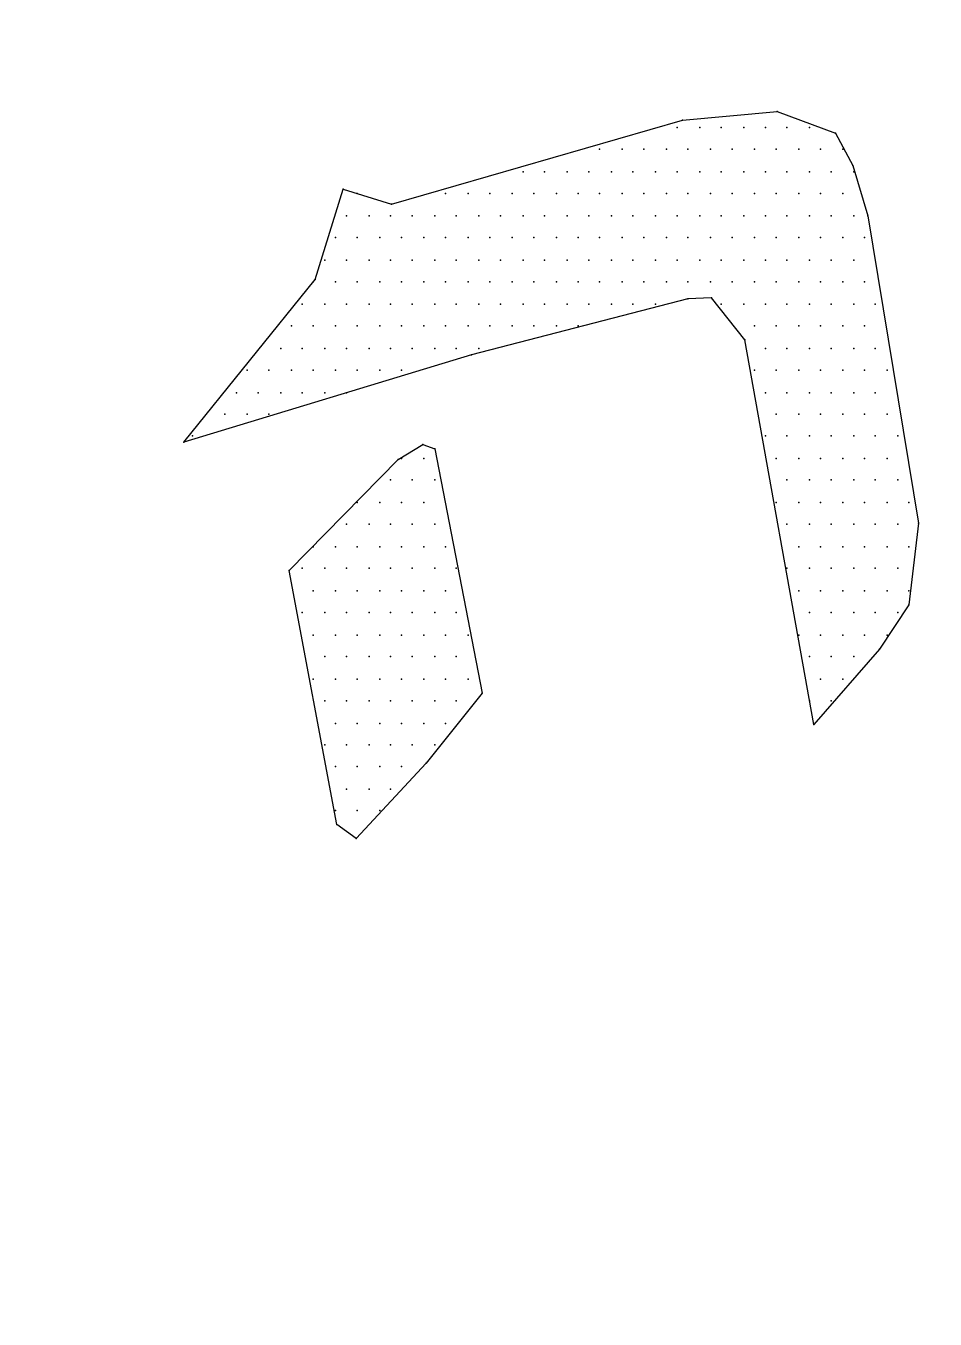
# Model space of a CAD drawing. Extents: x 204392 to 206166, y 706239 to 707835.
# Drawn here: x 204719.83 to 204728.74, y 707756.65 to 707769.32 of the extents above; entities that cross this region are included whole.
import ezdxf

# ---------------------------------------------------------------- set-up
doc = ezdxf.new("R2010")
doc.units = 0
doc.header["$LTSCALE"] = 7
doc.header["$MEASUREMENT"] = 0
doc.layers.add('FNCP001', color=2, linetype='Continuous')
doc.layers.add('KOTERET', color=1, linetype='Continuous')

# ---------------------------------------------------------------- blocks, each defined once
blk = doc.blocks.new('elips')
at = {"layer": 'KOTERET', "color": 1, "linetype": 'Continuous'}
blk.add_lwpolyline([(183470.016, 676895.4537, 0.049045), (183480.4615, 676894.7042, 0.072972), (183495.7682, 676897.3644, 0.125195), (183505.5539, 676902.7006, 0.103069), (183510.8901, 676910.222, 0.035565), (183511.2437, 676911.7474, 0.105225), (183511.0009, 676916.3288, 0.105504), (183506.2242, 676923.6021, 0.107235), (183498.7609, 676928.3419, 0.064474), (183486.278, 676931.7833, 0.055181), (183475.1886, 676932.1158, 0.081162), (183462.1621, 676929.4398, 0.05669), (183453.886, 676925.1539, 0.171614), (183447.8425, 676918.1287, 0.076301), (183446.9293, 676914.0117, 0.117637), (183448.3967, 676907.7307, 0.130118), (183453.0995, 676902.3945, 0.070334), (183462.7691, 676897.2958, 0.047983), (183470.016, 676895.4537)], format="xyb", dxfattribs=at)
at = {"layer": 'KOTERET', "color": 2, "linetype": 'Continuous'}
for points in [[(183468.6806, 676929.5295), (183469.1451, 676929.5717)], [(183469.1451, 676929.5717), (183469.4301, 676929.4662)], [(183467.2555, 676929.1178), (183468.6806, 676929.5295)], [(183468.6543, 676929.4926), (183468.6543, 676929.4926)], [(183468.7651, 676929.4926), (183468.7651, 676929.4926)], [(183468.8707, 676929.4926), (183468.8707, 676929.4926)], [(183468.9815, 676929.4926), (183468.9815, 676929.4926)], [(183469.0871, 676929.4926), (183469.0871, 676929.4926)], [(183469.1926, 676929.4926), (183469.1926, 676929.4926)], [(183469.3035, 676929.4926), (183469.3035, 676929.4926)], [(183469.4301, 676929.4662), (183469.5146, 676929.3078)], [(183468.2742, 676929.387), (183468.2742, 676929.387)], [(183468.3851, 676929.387), (183468.3851, 676929.387)], [(183468.4906, 676929.387), (183468.4906, 676929.387)], [(183468.6015, 676929.387), (183468.6015, 676929.387)], [(183468.707, 676929.387), (183468.707, 676929.387)], [(183468.8179, 676929.387), (183468.8179, 676929.387)], [(183468.9234, 676929.387), (183468.9234, 676929.387)], [(183469.0343, 676929.387), (183469.0343, 676929.387)], [(183469.1398, 676929.387), (183469.1398, 676929.387)], [(183469.2507, 676929.387), (183469.2507, 676929.387)], [(183469.3563, 676929.387), (183469.3563, 676929.387)], [(183469.4671, 676929.387), (183469.4671, 676929.387)], [(183467.8995, 676929.2762), (183467.8995, 676929.2762)], [(183468.005, 676929.2762), (183468.005, 676929.2762)], [(183468.1159, 676929.2762), (183468.1159, 676929.2762)], [(183468.2214, 676929.2762), (183468.2214, 676929.2762)], [(183468.3323, 676929.2762), (183468.3323, 676929.2762)], [(183468.4379, 676929.2762), (183468.4379, 676929.2762)], [(183468.5487, 676929.2762), (183468.5487, 676929.2762)], [(183468.6543, 676929.2762), (183468.6543, 676929.2762)], [(183468.7651, 676929.2762), (183468.7651, 676929.2762)], [(183468.8707, 676929.2762), (183468.8707, 676929.2762)], [(183468.9815, 676929.2762), (183468.9815, 676929.2762)], [(183469.0871, 676929.2762), (183469.0871, 676929.2762)], [(183469.1926, 676929.2762), (183469.1926, 676929.2762)], [(183469.3035, 676929.2762), (183469.3035, 676929.2762)], [(183469.409, 676929.2762), (183469.409, 676929.2762)], [(183469.5146, 676929.3078), (183469.5885, 676929.0598)], [(183469.5199, 676929.2762), (183469.5199, 676929.2762)], [(183466.8808, 676928.7483), (183467.018, 676929.1917)], [(183467.018, 676929.1917), (183467.2555, 676929.1178)], [(183467.0866, 676929.1706), (183467.0866, 676929.1706)], [(183467.5195, 676929.1706), (183467.5195, 676929.1706)], [(183467.6303, 676929.1706), (183467.6303, 676929.1706)], [(183467.7359, 676929.1706), (183467.7359, 676929.1706)], [(183467.8467, 676929.1706), (183467.8467, 676929.1706)], [(183467.9523, 676929.1706), (183467.9523, 676929.1706)], [(183468.0631, 676929.1706), (183468.0631, 676929.1706)], [(183468.1687, 676929.1706), (183468.1687, 676929.1706)], [(183468.2742, 676929.1706), (183468.2742, 676929.1706)], [(183468.3851, 676929.1706), (183468.3851, 676929.1706)], [(183468.4906, 676929.1706), (183468.4906, 676929.1706)], [(183468.6015, 676929.1706), (183468.6015, 676929.1706)], [(183468.707, 676929.1706), (183468.707, 676929.1706)], [(183468.8179, 676929.1706), (183468.8179, 676929.1706)], [(183468.9234, 676929.1706), (183468.9234, 676929.1706)], [(183469.0343, 676929.1706), (183469.0343, 676929.1706)], [(183469.1398, 676929.1706), (183469.1398, 676929.1706)], [(183469.2507, 676929.1706), (183469.2507, 676929.1706)], [(183469.3563, 676929.1706), (183469.3563, 676929.1706)], [(183469.4671, 676929.1706), (183469.4671, 676929.1706)], [(183467.0339, 676929.0598), (183467.0339, 676929.0598)], [(183467.1447, 676929.0598), (183467.1447, 676929.0598)], [(183467.2503, 676929.0598), (183467.2503, 676929.0598)], [(183467.3558, 676929.0598), (183467.3558, 676929.0598)], [(183467.4667, 676929.0598), (183467.4667, 676929.0598)], [(183467.5722, 676929.0598), (183467.5722, 676929.0598)], [(183467.6831, 676929.0598), (183467.6831, 676929.0598)], [(183467.7886, 676929.0598), (183467.7886, 676929.0598)], [(183467.8995, 676929.0598), (183467.8995, 676929.0598)], [(183468.005, 676929.0598), (183468.005, 676929.0598)], [(183468.1159, 676929.0598), (183468.1159, 676929.0598)], [(183468.2214, 676929.0598), (183468.2214, 676929.0598)], [(183468.3323, 676929.0598), (183468.3323, 676929.0598)], [(183468.4379, 676929.0598), (183468.4379, 676929.0598)], [(183468.5487, 676929.0598), (183468.5487, 676929.0598)], [(183468.6543, 676929.0598), (183468.6543, 676929.0598)], [(183468.7651, 676929.0598), (183468.7651, 676929.0598)], [(183468.8707, 676929.0598), (183468.8707, 676929.0598)], [(183468.9815, 676929.0598), (183468.9815, 676929.0598)], [(183469.0871, 676929.0598), (183469.0871, 676929.0598)], [(183469.1926, 676929.0598), (183469.1926, 676929.0598)], [(183469.3035, 676929.0598), (183469.3035, 676929.0598)], [(183469.409, 676929.0598), (183469.409, 676929.0598)], [(183469.5199, 676929.0598), (183469.5199, 676929.0598)], [(183469.5885, 676929.0598), (183469.8366, 676927.5555)], [(183466.9811, 676928.9542), (183466.9811, 676928.9542)], [(183467.0866, 676928.9542), (183467.0866, 676928.9542)], [(183467.1975, 676928.9542), (183467.1975, 676928.9542)], [(183467.303, 676928.9542), (183467.303, 676928.9542)], [(183467.4139, 676928.9542), (183467.4139, 676928.9542)], [(183467.5195, 676928.9542), (183467.5195, 676928.9542)], [(183467.6303, 676928.9542), (183467.6303, 676928.9542)], [(183467.7359, 676928.9542), (183467.7359, 676928.9542)], [(183467.8467, 676928.9542), (183467.8467, 676928.9542)], [(183467.9523, 676928.9542), (183467.9523, 676928.9542)], [(183468.0631, 676928.9542), (183468.0631, 676928.9542)], [(183468.1687, 676928.9542), (183468.1687, 676928.9542)], [(183468.2742, 676928.9542), (183468.2742, 676928.9542)], [(183468.3851, 676928.9542), (183468.3851, 676928.9542)], [(183468.4906, 676928.9542), (183468.4906, 676928.9542)], [(183468.6015, 676928.9542), (183468.6015, 676928.9542)], [(183468.707, 676928.9542), (183468.707, 676928.9542)], [(183468.8179, 676928.9542), (183468.8179, 676928.9542)], [(183468.9234, 676928.9542), (183468.9234, 676928.9542)], [(183469.0343, 676928.9542), (183469.0343, 676928.9542)], [(183469.1398, 676928.9542), (183469.1398, 676928.9542)], [(183469.2507, 676928.9542), (183469.2507, 676928.9542)], [(183469.3563, 676928.9542), (183469.3563, 676928.9542)], [(183469.4671, 676928.9542), (183469.4671, 676928.9542)], [(183469.5727, 676928.9542), (183469.5727, 676928.9542)], [(183466.9283, 676928.8434), (183466.9283, 676928.8434)], [(183467.0339, 676928.8434), (183467.0339, 676928.8434)], [(183467.1447, 676928.8434), (183467.1447, 676928.8434)], [(183467.2503, 676928.8434), (183467.2503, 676928.8434)], [(183467.3558, 676928.8434), (183467.3558, 676928.8434)], [(183467.4667, 676928.8434), (183467.4667, 676928.8434)], [(183467.5722, 676928.8434), (183467.5722, 676928.8434)], [(183467.6831, 676928.8434), (183467.6831, 676928.8434)], [(183467.7886, 676928.8434), (183467.7886, 676928.8434)], [(183467.8995, 676928.8434), (183467.8995, 676928.8434)], [(183468.005, 676928.8434), (183468.005, 676928.8434)], [(183468.1159, 676928.8434), (183468.1159, 676928.8434)], [(183468.2214, 676928.8434), (183468.2214, 676928.8434)], [(183468.3323, 676928.8434), (183468.3323, 676928.8434)], [(183468.4379, 676928.8434), (183468.4379, 676928.8434)], [(183468.5487, 676928.8434), (183468.5487, 676928.8434)], [(183468.6543, 676928.8434), (183468.6543, 676928.8434)], [(183468.7651, 676928.8434), (183468.7651, 676928.8434)], [(183468.8707, 676928.8434), (183468.8707, 676928.8434)], [(183468.9815, 676928.8434), (183468.9815, 676928.8434)], [(183469.0871, 676928.8434), (183469.0871, 676928.8434)], [(183469.1926, 676928.8434), (183469.1926, 676928.8434)], [(183469.3035, 676928.8434), (183469.3035, 676928.8434)], [(183469.409, 676928.8434), (183469.409, 676928.8434)], [(183469.5199, 676928.8434), (183469.5199, 676928.8434)], [(183466.2369, 676927.9513), (183466.8808, 676928.7483)], [(183466.8702, 676928.7378), (183466.8702, 676928.7378)], [(183466.9811, 676928.7378), (183466.9811, 676928.7378)], [(183467.0866, 676928.7378), (183467.0866, 676928.7378)], [(183467.1975, 676928.7378), (183467.1975, 676928.7378)], [(183467.303, 676928.7378), (183467.303, 676928.7378)], [(183467.4139, 676928.7378), (183467.4139, 676928.7378)], [(183467.5195, 676928.7378), (183467.5195, 676928.7378)], [(183467.6303, 676928.7378), (183467.6303, 676928.7378)], [(183467.7359, 676928.7378), (183467.7359, 676928.7378)], [(183467.8467, 676928.7378), (183467.8467, 676928.7378)], [(183467.9523, 676928.7378), (183467.9523, 676928.7378)], [(183468.0631, 676928.7378), (183468.0631, 676928.7378)], [(183468.1687, 676928.7378), (183468.1687, 676928.7378)], [(183468.2742, 676928.7378), (183468.2742, 676928.7378)], [(183468.3851, 676928.7378), (183468.3851, 676928.7378)], [(183468.4906, 676928.7378), (183468.4906, 676928.7378)], [(183468.6015, 676928.7378), (183468.6015, 676928.7378)], [(183468.707, 676928.7378), (183468.707, 676928.7378)], [(183468.8179, 676928.7378), (183468.8179, 676928.7378)], [(183468.9234, 676928.7378), (183468.9234, 676928.7378)], [(183469.0343, 676928.7378), (183469.0343, 676928.7378)], [(183469.1398, 676928.7378), (183469.1398, 676928.7378)], [(183469.2507, 676928.7378), (183469.2507, 676928.7378)], [(183469.3563, 676928.7378), (183469.3563, 676928.7378)], [(183469.4671, 676928.7378), (183469.4671, 676928.7378)], [(183469.5727, 676928.7378), (183469.5727, 676928.7378)], [(183466.8175, 676928.627), (183466.8175, 676928.627)], [(183466.9283, 676928.627), (183466.9283, 676928.627)], [(183467.0339, 676928.627), (183467.0339, 676928.627)], [(183467.1447, 676928.627), (183467.1447, 676928.627)], [(183467.2503, 676928.627), (183467.2503, 676928.627)], [(183467.3558, 676928.627), (183467.3558, 676928.627)], [(183467.4667, 676928.627), (183467.4667, 676928.627)], [(183467.5722, 676928.627), (183467.5722, 676928.627)], [(183468.707, 676928.6533), (183467.6461, 676928.3789)], [(183467.6831, 676928.627), (183467.6831, 676928.627)], [(183467.7886, 676928.627), (183467.7886, 676928.627)], [(183467.8995, 676928.627), (183467.8995, 676928.627)], [(183468.005, 676928.627), (183468.005, 676928.627)], [(183468.1159, 676928.627), (183468.1159, 676928.627)], [(183468.2214, 676928.627), (183468.2214, 676928.627)], [(183468.3323, 676928.627), (183468.3323, 676928.627)], [(183468.4379, 676928.627), (183468.4379, 676928.627)], [(183468.5487, 676928.627), (183468.5487, 676928.627)], [(183468.8232, 676928.6586), (183468.707, 676928.6533)], [(183468.9868, 676928.4528), (183468.8232, 676928.6586)], [(183468.8707, 676928.627), (183468.8707, 676928.627)], [(183468.9815, 676928.627), (183468.9815, 676928.627)], [(183469.0871, 676928.627), (183469.0871, 676928.627)], [(183469.1926, 676928.627), (183469.1926, 676928.627)], [(183469.3035, 676928.627), (183469.3035, 676928.627)], [(183469.409, 676928.627), (183469.409, 676928.627)], [(183469.5199, 676928.627), (183469.5199, 676928.627)], [(183469.6254, 676928.627), (183469.6254, 676928.627)], [(183466.7647, 676928.5214), (183466.7647, 676928.5214)], [(183466.8702, 676928.5214), (183466.8702, 676928.5214)], [(183466.9811, 676928.5214), (183466.9811, 676928.5214)], [(183467.0866, 676928.5214), (183467.0866, 676928.5214)], [(183467.1975, 676928.5214), (183467.1975, 676928.5214)], [(183467.303, 676928.5214), (183467.303, 676928.5214)], [(183467.4139, 676928.5214), (183467.4139, 676928.5214)], [(183467.5195, 676928.5214), (183467.5195, 676928.5214)], [(183467.6303, 676928.5214), (183467.6303, 676928.5214)], [(183467.7359, 676928.5214), (183467.7359, 676928.5214)], [(183467.8467, 676928.5214), (183467.8467, 676928.5214)], [(183467.9523, 676928.5214), (183467.9523, 676928.5214)], [(183468.0631, 676928.5214), (183468.0631, 676928.5214)], [(183468.1687, 676928.5214), (183468.1687, 676928.5214)], [(183469.0343, 676928.5214), (183469.0343, 676928.5214)], [(183469.1398, 676928.5214), (183469.1398, 676928.5214)], [(183469.2507, 676928.5214), (183469.2507, 676928.5214)], [(183469.3563, 676928.5214), (183469.3563, 676928.5214)], [(183469.4671, 676928.5214), (183469.4671, 676928.5214)], [(183469.5727, 676928.5214), (183469.5727, 676928.5214)], [(183469.3246, 676926.5685), (183468.9868, 676928.4528)], [(183467.6461, 676928.3789), (183466.2369, 676927.9513)], [(183466.7119, 676928.4105), (183466.7119, 676928.4105)], [(183466.8175, 676928.4105), (183466.8175, 676928.4105)], [(183466.9283, 676928.4105), (183466.9283, 676928.4105)], [(183467.0339, 676928.4105), (183467.0339, 676928.4105)], [(183467.1447, 676928.4105), (183467.1447, 676928.4105)], [(183467.2503, 676928.4105), (183467.2503, 676928.4105)], [(183467.3558, 676928.4105), (183467.3558, 676928.4105)], [(183467.4667, 676928.4105), (183467.4667, 676928.4105)], [(183467.5722, 676928.4105), (183467.5722, 676928.4105)], [(183467.6831, 676928.4105), (183467.6831, 676928.4105)], [(183469.0871, 676928.4105), (183469.0871, 676928.4105)], [(183469.1926, 676928.4105), (183469.1926, 676928.4105)], [(183469.3035, 676928.4105), (183469.3035, 676928.4105)], [(183469.409, 676928.4105), (183469.409, 676928.4105)], [(183469.5199, 676928.4105), (183469.5199, 676928.4105)], [(183469.6254, 676928.4105), (183469.6254, 676928.4105)], [(183466.5483, 676928.305), (183466.5483, 676928.305)], [(183466.6538, 676928.305), (183466.6538, 676928.305)], [(183466.7647, 676928.305), (183466.7647, 676928.305)], [(183466.8702, 676928.305), (183466.8702, 676928.305)], [(183466.9811, 676928.305), (183466.9811, 676928.305)], [(183467.0866, 676928.305), (183467.0866, 676928.305)], [(183467.1975, 676928.305), (183467.1975, 676928.305)], [(183467.303, 676928.305), (183467.303, 676928.305)], [(183469.0343, 676928.305), (183469.0343, 676928.305)], [(183469.1398, 676928.305), (183469.1398, 676928.305)], [(183469.2507, 676928.305), (183469.2507, 676928.305)], [(183469.3563, 676928.305), (183469.3563, 676928.305)], [(183469.4671, 676928.305), (183469.4671, 676928.305)], [(183469.5727, 676928.305), (183469.5727, 676928.305)], [(183469.6835, 676928.305), (183469.6835, 676928.305)], [(183466.4955, 676928.1941), (183466.4955, 676928.1941)], [(183466.6011, 676928.1941), (183466.6011, 676928.1941)], [(183466.7119, 676928.1941), (183466.7119, 676928.1941)], [(183466.8175, 676928.1941), (183466.8175, 676928.1941)], [(183466.9283, 676928.1941), (183466.9283, 676928.1941)], [(183467.0339, 676928.1941), (183467.0339, 676928.1941)], [(183469.0871, 676928.1941), (183469.0871, 676928.1941)], [(183469.1926, 676928.1941), (183469.1926, 676928.1941)], [(183469.3035, 676928.1941), (183469.3035, 676928.1941)], [(183469.409, 676928.1941), (183469.409, 676928.1941)], [(183469.5199, 676928.1941), (183469.5199, 676928.1941)], [(183469.6254, 676928.1941), (183469.6254, 676928.1941)], [(183466.4374, 676928.0886), (183466.4374, 676928.0886)], [(183466.5483, 676928.0886), (183466.5483, 676928.0886)], [(183466.6538, 676928.0886), (183466.6538, 676928.0886)], [(183469.1398, 676928.0886), (183469.1398, 676928.0886)], [(183469.2507, 676928.0886), (183469.2507, 676928.0886)], [(183469.3563, 676928.0886), (183469.3563, 676928.0886)], [(183469.4671, 676928.0886), (183469.4671, 676928.0886)], [(183469.5727, 676928.0886), (183469.5727, 676928.0886)], [(183469.6835, 676928.0886), (183469.6835, 676928.0886)], [(183466.2791, 676927.983), (183466.2791, 676927.983)], [(183469.0871, 676927.983), (183469.0871, 676927.983)], [(183469.1926, 676927.983), (183469.1926, 676927.983)], [(183469.3035, 676927.983), (183469.3035, 676927.983)], [(183469.409, 676927.983), (183469.409, 676927.983)], [(183469.5199, 676927.983), (183469.5199, 676927.983)], [(183469.6254, 676927.983), (183469.6254, 676927.983)], [(183469.7363, 676927.983), (183469.7363, 676927.983)], [(183467.2872, 676927.8669), (183467.4086, 676927.9408)], [(183467.4086, 676927.9408), (183467.4667, 676927.9197)], [(183467.4667, 676927.9197), (183467.6989, 676926.7215)], [(183466.7541, 676927.3232), (183467.2872, 676927.8669)], [(183467.303, 676927.8722), (183467.303, 676927.8722)], [(183467.4139, 676927.8722), (183467.4139, 676927.8722)], [(183469.1398, 676927.8722), (183469.1398, 676927.8722)], [(183469.2507, 676927.8722), (183469.2507, 676927.8722)], [(183469.3563, 676927.8722), (183469.3563, 676927.8722)], [(183469.4671, 676927.8722), (183469.4671, 676927.8722)], [(183469.5727, 676927.8722), (183469.5727, 676927.8722)], [(183469.6835, 676927.8722), (183469.6835, 676927.8722)], [(183467.2503, 676927.7666), (183467.2503, 676927.7666)], [(183467.3558, 676927.7666), (183467.3558, 676927.7666)], [(183467.4667, 676927.7666), (183467.4667, 676927.7666)], [(183469.1926, 676927.7666), (183469.1926, 676927.7666)], [(183469.3035, 676927.7666), (183469.3035, 676927.7666)], [(183469.409, 676927.7666), (183469.409, 676927.7666)], [(183469.5199, 676927.7666), (183469.5199, 676927.7666)], [(183469.6254, 676927.7666), (183469.6254, 676927.7666)], [(183469.7363, 676927.7666), (183469.7363, 676927.7666)], [(183467.0866, 676927.6558), (183467.0866, 676927.6558)], [(183467.1975, 676927.6558), (183467.1975, 676927.6558)], [(183467.303, 676927.6558), (183467.303, 676927.6558)], [(183467.4139, 676927.6558), (183467.4139, 676927.6558)], [(183469.1398, 676927.6558), (183469.1398, 676927.6558)], [(183469.2507, 676927.6558), (183469.2507, 676927.6558)], [(183469.3563, 676927.6558), (183469.3563, 676927.6558)], [(183469.4671, 676927.6558), (183469.4671, 676927.6558)], [(183469.5727, 676927.6558), (183469.5727, 676927.6558)], [(183469.6835, 676927.6558), (183469.6835, 676927.6558)], [(183469.7891, 676927.6558), (183469.7891, 676927.6558)], [(183467.0339, 676927.5502), (183467.0339, 676927.5502)], [(183467.1447, 676927.5502), (183467.1447, 676927.5502)], [(183467.2503, 676927.5502), (183467.2503, 676927.5502)], [(183467.3558, 676927.5502), (183467.3558, 676927.5502)], [(183467.4667, 676927.5502), (183467.4667, 676927.5502)], [(183469.1926, 676927.5502), (183469.1926, 676927.5502)], [(183469.3035, 676927.5502), (183469.3035, 676927.5502)], [(183469.409, 676927.5502), (183469.409, 676927.5502)], [(183469.5199, 676927.5502), (183469.5199, 676927.5502)], [(183469.6254, 676927.5502), (183469.6254, 676927.5502)], [(183469.7363, 676927.5502), (183469.7363, 676927.5502)], [(183469.8366, 676927.5555), (183469.7891, 676927.1543)], [(183466.8702, 676927.4394), (183466.8702, 676927.4394)], [(183466.9811, 676927.4394), (183466.9811, 676927.4394)], [(183467.0866, 676927.4394), (183467.0866, 676927.4394)], [(183467.1975, 676927.4394), (183467.1975, 676927.4394)], [(183467.303, 676927.4394), (183467.303, 676927.4394)], [(183467.4139, 676927.4394), (183467.4139, 676927.4394)], [(183467.5195, 676927.4394), (183467.5195, 676927.4394)], [(183469.2507, 676927.4394), (183469.2507, 676927.4394)], [(183469.3563, 676927.4394), (183469.3563, 676927.4394)], [(183469.4671, 676927.4394), (183469.4671, 676927.4394)], [(183469.5727, 676927.4394), (183469.5727, 676927.4394)], [(183469.6835, 676927.4394), (183469.6835, 676927.4394)], [(183469.7891, 676927.4394), (183469.7891, 676927.4394)], [(183466.9864, 676926.0776), (183466.7541, 676927.3232)], [(183466.8175, 676927.3338), (183466.8175, 676927.3338)], [(183466.9283, 676927.3338), (183466.9283, 676927.3338)], [(183467.0339, 676927.3338), (183467.0339, 676927.3338)], [(183467.1447, 676927.3338), (183467.1447, 676927.3338)], [(183467.2503, 676927.3338), (183467.2503, 676927.3338)], [(183467.3558, 676927.3338), (183467.3558, 676927.3338)], [(183467.4667, 676927.3338), (183467.4667, 676927.3338)], [(183467.5722, 676927.3338), (183467.5722, 676927.3338)], [(183469.1926, 676927.3338), (183469.1926, 676927.3338)], [(183469.3035, 676927.3338), (183469.3035, 676927.3338)], [(183469.409, 676927.3338), (183469.409, 676927.3338)], [(183469.5199, 676927.3338), (183469.5199, 676927.3338)], [(183469.6254, 676927.3338), (183469.6254, 676927.3338)], [(183469.7363, 676927.3338), (183469.7363, 676927.3338)], [(183466.8702, 676927.223), (183466.8702, 676927.223)], [(183466.9811, 676927.223), (183466.9811, 676927.223)], [(183467.0866, 676927.223), (183467.0866, 676927.223)], [(183467.1975, 676927.223), (183467.1975, 676927.223)], [(183467.303, 676927.223), (183467.303, 676927.223)], [(183467.4139, 676927.223), (183467.4139, 676927.223)], [(183467.5195, 676927.223), (183467.5195, 676927.223)], [(183469.2507, 676927.223), (183469.2507, 676927.223)], [(183469.3563, 676927.223), (183469.3563, 676927.223)], [(183469.4671, 676927.223), (183469.4671, 676927.223)], [(183469.5727, 676927.223), (183469.5727, 676927.223)], [(183469.6835, 676927.223), (183469.6835, 676927.223)], [(183469.7891, 676927.223), (183469.7891, 676927.223)], [(183466.8175, 676927.1174), (183466.8175, 676927.1174)], [(183466.9283, 676927.1174), (183466.9283, 676927.1174)], [(183467.0339, 676927.1174), (183467.0339, 676927.1174)], [(183467.1447, 676927.1174), (183467.1447, 676927.1174)], [(183467.2503, 676927.1174), (183467.2503, 676927.1174)], [(183467.3558, 676927.1174), (183467.3558, 676927.1174)], [(183467.4667, 676927.1174), (183467.4667, 676927.1174)], [(183467.5722, 676927.1174), (183467.5722, 676927.1174)], [(183469.3035, 676927.1174), (183469.3035, 676927.1174)], [(183469.409, 676927.1174), (183469.409, 676927.1174)], [(183469.5199, 676927.1174), (183469.5199, 676927.1174)], [(183469.6254, 676927.1174), (183469.6254, 676927.1174)], [(183469.7891, 676927.1543), (183469.6466, 676926.9379)], [(183469.7363, 676927.1174), (183469.7363, 676927.1174)], [(183466.8702, 676927.0066), (183466.8702, 676927.0066)], [(183466.9811, 676927.0066), (183466.9811, 676927.0066)], [(183467.0866, 676927.0066), (183467.0866, 676927.0066)], [(183467.1975, 676927.0066), (183467.1975, 676927.0066)], [(183467.303, 676927.0066), (183467.303, 676927.0066)], [(183467.4139, 676927.0066), (183467.4139, 676927.0066)], [(183467.5195, 676927.0066), (183467.5195, 676927.0066)], [(183467.6303, 676927.0066), (183467.6303, 676927.0066)], [(183469.2507, 676927.0066), (183469.2507, 676927.0066)], [(183469.3563, 676927.0066), (183469.3563, 676927.0066)], [(183469.4671, 676927.0066), (183469.4671, 676927.0066)], [(183469.5727, 676927.0066), (183469.5727, 676927.0066)], [(183469.6835, 676927.0066), (183469.6835, 676927.0066)], [(183469.6466, 676926.9379), (183469.3246, 676926.5685)], [(183466.9283, 676926.901), (183466.9283, 676926.901)], [(183467.0339, 676926.901), (183467.0339, 676926.901)], [(183467.1447, 676926.901), (183467.1447, 676926.901)], [(183467.2503, 676926.901), (183467.2503, 676926.901)], [(183467.3558, 676926.901), (183467.3558, 676926.901)], [(183467.4667, 676926.901), (183467.4667, 676926.901)], [(183467.5722, 676926.901), (183467.5722, 676926.901)], [(183469.3035, 676926.901), (183469.3035, 676926.901)], [(183469.409, 676926.901), (183469.409, 676926.901)], [(183469.5199, 676926.901), (183469.5199, 676926.901)], [(183466.8702, 676926.7902), (183466.8702, 676926.7902)], [(183466.9811, 676926.7902), (183466.9811, 676926.7902)], [(183467.0866, 676926.7902), (183467.0866, 676926.7902)], [(183467.1975, 676926.7902), (183467.1975, 676926.7902)], [(183467.303, 676926.7902), (183467.303, 676926.7902)], [(183467.4139, 676926.7902), (183467.4139, 676926.7902)], [(183467.5195, 676926.7902), (183467.5195, 676926.7902)], [(183467.6303, 676926.7902), (183467.6303, 676926.7902)], [(183469.3563, 676926.7902), (183469.3563, 676926.7902)], [(183469.4671, 676926.7902), (183469.4671, 676926.7902)], [(183467.6989, 676926.7215), (183467.4244, 676926.3785)], [(183466.9283, 676926.6846), (183466.9283, 676926.6846)], [(183467.0339, 676926.6846), (183467.0339, 676926.6846)], [(183467.1447, 676926.6846), (183467.1447, 676926.6846)], [(183467.2503, 676926.6846), (183467.2503, 676926.6846)], [(183467.3558, 676926.6846), (183467.3558, 676926.6846)], [(183467.4667, 676926.6846), (183467.4667, 676926.6846)], [(183467.5722, 676926.6846), (183467.5722, 676926.6846)], [(183469.3035, 676926.6846), (183469.3035, 676926.6846)], [(183469.409, 676926.6846), (183469.409, 676926.6846)], [(183466.9811, 676926.5737), (183466.9811, 676926.5737)], [(183467.0866, 676926.5737), (183467.0866, 676926.5737)], [(183467.1975, 676926.5737), (183467.1975, 676926.5737)], [(183467.303, 676926.5737), (183467.303, 676926.5737)], [(183467.4139, 676926.5737), (183467.4139, 676926.5737)], [(183467.5195, 676926.5737), (183467.5195, 676926.5737)], [(183466.9283, 676926.4682), (183466.9283, 676926.4682)], [(183467.0339, 676926.4682), (183467.0339, 676926.4682)], [(183467.1447, 676926.4682), (183467.1447, 676926.4682)], [(183467.2503, 676926.4682), (183467.2503, 676926.4682)], [(183467.3558, 676926.4682), (183467.3558, 676926.4682)], [(183467.4667, 676926.4682), (183467.4667, 676926.4682)], [(183466.9811, 676926.3626), (183466.9811, 676926.3626)], [(183467.4244, 676926.3785), (183467.0814, 676926.009)], [(183467.0866, 676926.3626), (183467.0866, 676926.3626)], [(183467.1975, 676926.3626), (183467.1975, 676926.3626)], [(183467.303, 676926.3626), (183467.303, 676926.3626)], [(183467.0339, 676926.2518), (183467.0339, 676926.2518)], [(183467.1447, 676926.2518), (183467.1447, 676926.2518)], [(183467.2503, 676926.2518), (183467.2503, 676926.2518)], [(183466.9811, 676926.1462), (183466.9811, 676926.1462)], [(183467.0866, 676926.1462), (183467.0866, 676926.1462)], [(183467.1975, 676926.1462), (183467.1975, 676926.1462)], [(183467.0814, 676926.009), (183466.9864, 676926.0776)]]:
    blk.add_lwpolyline(points, dxfattribs=at)
at = {"layer": 'KOTERET', "color": 1}
for p in [(183469.1451, 676929.5717), (183469.1451, 676929.5717), (183468.6806, 676929.5295), (183468.6806, 676929.5295), (183468.6543, 676929.4926), (183468.6543, 676929.4926), (183468.7651, 676929.4926), (183468.7651, 676929.4926), (183468.8707, 676929.4926), (183468.8707, 676929.4926), (183468.9815, 676929.4926), (183468.9815, 676929.4926), (183469.0871, 676929.4926), (183469.0871, 676929.4926), (183469.1926, 676929.4926), (183469.1926, 676929.4926), (183469.3035, 676929.4926), (183469.3035, 676929.4926), (183469.4301, 676929.4662), (183469.4301, 676929.4662), (183468.2742, 676929.387), (183468.2742, 676929.387), (183468.3851, 676929.387), (183468.3851, 676929.387), (183468.4906, 676929.387), (183468.4906, 676929.387), (183468.6015, 676929.387), (183468.6015, 676929.387), (183468.707, 676929.387), (183468.707, 676929.387), (183468.8179, 676929.387), (183468.8179, 676929.387), (183468.9234, 676929.387), (183468.9234, 676929.387), (183469.0343, 676929.387), (183469.0343, 676929.387), (183469.1398, 676929.387), (183469.1398, 676929.387), (183469.2507, 676929.387), (183469.2507, 676929.387), (183469.3563, 676929.387), (183469.3563, 676929.387), (183469.4671, 676929.387), (183469.4671, 676929.387), (183467.8995, 676929.2762), (183467.8995, 676929.2762), (183468.005, 676929.2762), (183468.005, 676929.2762), (183468.1159, 676929.2762), (183468.1159, 676929.2762), (183468.2214, 676929.2762), (183468.2214, 676929.2762), (183468.3323, 676929.2762), (183468.3323, 676929.2762), (183468.4379, 676929.2762), (183468.4379, 676929.2762), (183468.5487, 676929.2762), (183468.5487, 676929.2762), (183468.6543, 676929.2762), (183468.6543, 676929.2762), (183468.7651, 676929.2762), (183468.7651, 676929.2762), (183468.8707, 676929.2762), (183468.8707, 676929.2762), (183468.9815, 676929.2762), (183468.9815, 676929.2762), (183469.0871, 676929.2762), (183469.0871, 676929.2762), (183469.1926, 676929.2762), (183469.1926, 676929.2762), (183469.3035, 676929.2762), (183469.3035, 676929.2762), (183469.409, 676929.2762), (183469.409, 676929.2762), (183469.5146, 676929.3078), (183469.5146, 676929.3078), (183469.5199, 676929.2762), (183469.5199, 676929.2762), (183467.018, 676929.1917), (183467.018, 676929.1917), (183467.0866, 676929.1706), (183467.0866, 676929.1706), (183467.5195, 676929.1706), (183467.5195, 676929.1706), (183467.6303, 676929.1706), (183467.6303, 676929.1706), (183467.7359, 676929.1706), (183467.7359, 676929.1706), (183467.8467, 676929.1706), (183467.8467, 676929.1706), (183467.9523, 676929.1706), (183467.9523, 676929.1706), (183468.0631, 676929.1706), (183468.0631, 676929.1706), (183468.1687, 676929.1706), (183468.1687, 676929.1706), (183468.2742, 676929.1706), (183468.2742, 676929.1706), (183468.3851, 676929.1706), (183468.3851, 676929.1706), (183468.4906, 676929.1706), (183468.4906, 676929.1706), (183468.6015, 676929.1706), (183468.6015, 676929.1706), (183468.707, 676929.1706), (183468.707, 676929.1706), (183468.8179, 676929.1706), (183468.8179, 676929.1706), (183468.9234, 676929.1706), (183468.9234, 676929.1706), (183469.0343, 676929.1706), (183469.0343, 676929.1706), (183469.1398, 676929.1706), (183469.1398, 676929.1706), (183469.2507, 676929.1706), (183469.2507, 676929.1706), (183469.3563, 676929.1706), (183469.3563, 676929.1706), (183469.4671, 676929.1706), (183469.4671, 676929.1706), (183467.0339, 676929.0598), (183467.0339, 676929.0598), (183467.1447, 676929.0598), (183467.1447, 676929.0598), (183467.2503, 676929.0598), (183467.2503, 676929.0598), (183467.2555, 676929.1178), (183467.2555, 676929.1178), (183467.3558, 676929.0598), (183467.3558, 676929.0598), (183467.4667, 676929.0598), (183467.4667, 676929.0598), (183467.5722, 676929.0598), (183467.5722, 676929.0598), (183467.6831, 676929.0598), (183467.6831, 676929.0598), (183467.7886, 676929.0598), (183467.7886, 676929.0598), (183467.8995, 676929.0598), (183467.8995, 676929.0598), (183468.005, 676929.0598), (183468.005, 676929.0598), (183468.1159, 676929.0598), (183468.1159, 676929.0598), (183468.2214, 676929.0598), (183468.2214, 676929.0598), (183468.3323, 676929.0598), (183468.3323, 676929.0598), (183468.4379, 676929.0598), (183468.4379, 676929.0598), (183468.5487, 676929.0598), (183468.5487, 676929.0598), (183468.6543, 676929.0598), (183468.6543, 676929.0598), (183468.7651, 676929.0598), (183468.7651, 676929.0598), (183468.8707, 676929.0598), (183468.8707, 676929.0598), (183468.9815, 676929.0598), (183468.9815, 676929.0598), (183469.0871, 676929.0598), (183469.0871, 676929.0598), (183469.1926, 676929.0598), (183469.1926, 676929.0598), (183469.3035, 676929.0598), (183469.3035, 676929.0598), (183469.409, 676929.0598), (183469.409, 676929.0598), (183469.5199, 676929.0598), (183469.5199, 676929.0598), (183469.5885, 676929.0598), (183469.5885, 676929.0598), (183466.9811, 676928.9542), (183466.9811, 676928.9542), (183467.0866, 676928.9542), (183467.0866, 676928.9542), (183467.1975, 676928.9542), (183467.1975, 676928.9542), (183467.303, 676928.9542), (183467.303, 676928.9542), (183467.4139, 676928.9542), (183467.4139, 676928.9542), (183467.5195, 676928.9542), (183467.5195, 676928.9542), (183467.6303, 676928.9542), (183467.6303, 676928.9542), (183467.7359, 676928.9542), (183467.7359, 676928.9542), (183467.8467, 676928.9542), (183467.8467, 676928.9542), (183467.9523, 676928.9542), (183467.9523, 676928.9542), (183468.0631, 676928.9542), (183468.0631, 676928.9542), (183468.1687, 676928.9542), (183468.1687, 676928.9542), (183468.2742, 676928.9542), (183468.2742, 676928.9542), (183468.3851, 676928.9542), (183468.3851, 676928.9542), (183468.4906, 676928.9542), (183468.4906, 676928.9542), (183468.6015, 676928.9542), (183468.6015, 676928.9542), (183468.707, 676928.9542), (183468.707, 676928.9542), (183468.8179, 676928.9542), (183468.8179, 676928.9542), (183468.9234, 676928.9542), (183468.9234, 676928.9542), (183469.0343, 676928.9542), (183469.0343, 676928.9542), (183469.1398, 676928.9542), (183469.1398, 676928.9542), (183469.2507, 676928.9542), (183469.2507, 676928.9542), (183469.3563, 676928.9542), (183469.3563, 676928.9542), (183469.4671, 676928.9542), (183469.4671, 676928.9542), (183469.5727, 676928.9542), (183469.5727, 676928.9542), (183466.9283, 676928.8434), (183466.9283, 676928.8434), (183467.0339, 676928.8434), (183467.0339, 676928.8434), (183467.1447, 676928.8434), (183467.1447, 676928.8434), (183467.2503, 676928.8434), (183467.2503, 676928.8434), (183467.3558, 676928.8434), (183467.3558, 676928.8434), (183467.4667, 676928.8434), (183467.4667, 676928.8434), (183467.5722, 676928.8434), (183467.5722, 676928.8434), (183467.6831, 676928.8434), (183467.6831, 676928.8434), (183467.7886, 676928.8434), (183467.7886, 676928.8434), (183467.8995, 676928.8434), (183467.8995, 676928.8434), (183468.005, 676928.8434), (183468.005, 676928.8434), (183468.1159, 676928.8434), (183468.1159, 676928.8434), (183468.2214, 676928.8434), (183468.2214, 676928.8434), (183468.3323, 676928.8434), (183468.3323, 676928.8434), (183468.4379, 676928.8434), (183468.4379, 676928.8434), (183468.5487, 676928.8434), (183468.5487, 676928.8434), (183468.6543, 676928.8434), (183468.6543, 676928.8434), (183468.7651, 676928.8434), (183468.7651, 676928.8434), (183468.8707, 676928.8434), (183468.8707, 676928.8434), (183468.9815, 676928.8434), (183468.9815, 676928.8434), (183469.0871, 676928.8434), (183469.0871, 676928.8434), (183469.1926, 676928.8434), (183469.1926, 676928.8434), (183469.3035, 676928.8434), (183469.3035, 676928.8434), (183469.409, 676928.8434), (183469.409, 676928.8434), (183469.5199, 676928.8434), (183469.5199, 676928.8434), (183466.8808, 676928.7483), (183466.8808, 676928.7483), (183466.8702, 676928.7378), (183466.8702, 676928.7378), (183466.9811, 676928.7378), (183466.9811, 676928.7378), (183467.0866, 676928.7378), (183467.0866, 676928.7378), (183467.1975, 676928.7378), (183467.1975, 676928.7378), (183467.303, 676928.7378), (183467.303, 676928.7378), (183467.4139, 676928.7378), (183467.4139, 676928.7378), (183467.5195, 676928.7378), (183467.5195, 676928.7378), (183467.6303, 676928.7378), (183467.6303, 676928.7378), (183467.7359, 676928.7378), (183467.7359, 676928.7378), (183467.8467, 676928.7378), (183467.8467, 676928.7378), (183467.9523, 676928.7378), (183467.9523, 676928.7378), (183468.0631, 676928.7378), (183468.0631, 676928.7378), (183468.1687, 676928.7378), (183468.1687, 676928.7378), (183468.2742, 676928.7378), (183468.2742, 676928.7378), (183468.3851, 676928.7378), (183468.3851, 676928.7378), (183468.4906, 676928.7378), (183468.4906, 676928.7378), (183468.6015, 676928.7378), (183468.6015, 676928.7378), (183468.707, 676928.7378), (183468.707, 676928.7378), (183468.8179, 676928.7378), (183468.8179, 676928.7378), (183468.9234, 676928.7378), (183468.9234, 676928.7378), (183469.0343, 676928.7378), (183469.0343, 676928.7378), (183469.1398, 676928.7378), (183469.1398, 676928.7378), (183469.2507, 676928.7378), (183469.2507, 676928.7378), (183469.3563, 676928.7378), (183469.3563, 676928.7378), (183469.4671, 676928.7378), (183469.4671, 676928.7378), (183469.5727, 676928.7378), (183469.5727, 676928.7378), (183466.8175, 676928.627), (183466.8175, 676928.627), (183466.9283, 676928.627), (183466.9283, 676928.627), (183467.0339, 676928.627), (183467.0339, 676928.627), (183467.1447, 676928.627), (183467.1447, 676928.627), (183467.2503, 676928.627), (183467.2503, 676928.627), (183467.3558, 676928.627), (183467.3558, 676928.627), (183467.4667, 676928.627), (183467.4667, 676928.627), (183467.5722, 676928.627), (183467.5722, 676928.627), (183467.6831, 676928.627), (183467.6831, 676928.627), (183467.7886, 676928.627), (183467.7886, 676928.627), (183467.8995, 676928.627), (183467.8995, 676928.627), (183468.005, 676928.627), (183468.005, 676928.627), (183468.1159, 676928.627), (183468.1159, 676928.627), (183468.2214, 676928.627), (183468.2214, 676928.627), (183468.3323, 676928.627), (183468.3323, 676928.627), (183468.4379, 676928.627), (183468.4379, 676928.627), (183468.5487, 676928.627), (183468.5487, 676928.627), (183468.707, 676928.6533), (183468.707, 676928.6533), (183468.8232, 676928.6586), (183468.8232, 676928.6586), (183468.8707, 676928.627), (183468.8707, 676928.627), (183468.9815, 676928.627), (183468.9815, 676928.627), (183469.0871, 676928.627), (183469.0871, 676928.627), (183469.1926, 676928.627), (183469.1926, 676928.627), (183469.3035, 676928.627), (183469.3035, 676928.627), (183469.409, 676928.627), (183469.409, 676928.627), (183469.5199, 676928.627), (183469.5199, 676928.627), (183469.6254, 676928.627), (183469.6254, 676928.627), (183466.7647, 676928.5214), (183466.7647, 676928.5214), (183466.8702, 676928.5214), (183466.8702, 676928.5214), (183466.9811, 676928.5214), (183466.9811, 676928.5214), (183467.0866, 676928.5214), (183467.0866, 676928.5214), (183467.1975, 676928.5214), (183467.1975, 676928.5214), (183467.303, 676928.5214), (183467.303, 676928.5214), (183467.4139, 676928.5214), (183467.4139, 676928.5214), (183467.5195, 676928.5214), (183467.5195, 676928.5214), (183467.6303, 676928.5214), (183467.6303, 676928.5214), (183467.7359, 676928.5214), (183467.7359, 676928.5214), (183467.8467, 676928.5214), (183467.8467, 676928.5214), (183467.9523, 676928.5214), (183467.9523, 676928.5214), (183468.0631, 676928.5214), (183468.0631, 676928.5214), (183468.1687, 676928.5214), (183468.1687, 676928.5214), (183469.0343, 676928.5214), (183469.0343, 676928.5214), (183469.1398, 676928.5214), (183469.1398, 676928.5214), (183469.2507, 676928.5214), (183469.2507, 676928.5214), (183469.3563, 676928.5214), (183469.3563, 676928.5214), (183469.4671, 676928.5214), (183469.4671, 676928.5214), (183469.5727, 676928.5214), (183469.5727, 676928.5214), (183468.9868, 676928.4528), (183468.9868, 676928.4528), (183466.7119, 676928.4105), (183466.7119, 676928.4105), (183466.8175, 676928.4105), (183466.8175, 676928.4105), (183466.9283, 676928.4105), (183466.9283, 676928.4105), (183467.0339, 676928.4105), (183467.0339, 676928.4105), (183467.1447, 676928.4105), (183467.1447, 676928.4105), (183467.2503, 676928.4105), (183467.2503, 676928.4105), (183467.3558, 676928.4105), (183467.3558, 676928.4105), (183467.4667, 676928.4105), (183467.4667, 676928.4105), (183467.5722, 676928.4105), (183467.5722, 676928.4105), (183467.6461, 676928.3789), (183467.6461, 676928.3789), (183467.6831, 676928.4105), (183467.6831, 676928.4105), (183469.0871, 676928.4105), (183469.0871, 676928.4105), (183469.1926, 676928.4105), (183469.1926, 676928.4105), (183469.3035, 676928.4105), (183469.3035, 676928.4105), (183469.409, 676928.4105), (183469.409, 676928.4105), (183469.5199, 676928.4105), (183469.5199, 676928.4105), (183469.6254, 676928.4105), (183469.6254, 676928.4105), (183466.5483, 676928.305), (183466.5483, 676928.305), (183466.6538, 676928.305), (183466.6538, 676928.305), (183466.7647, 676928.305), (183466.7647, 676928.305), (183466.8702, 676928.305), (183466.8702, 676928.305), (183466.9811, 676928.305), (183466.9811, 676928.305), (183467.0866, 676928.305), (183467.0866, 676928.305), (183467.1975, 676928.305), (183467.1975, 676928.305), (183467.303, 676928.305), (183467.303, 676928.305), (183469.0343, 676928.305), (183469.0343, 676928.305), (183469.1398, 676928.305), (183469.1398, 676928.305), (183469.2507, 676928.305), (183469.2507, 676928.305), (183469.3563, 676928.305), (183469.3563, 676928.305), (183469.4671, 676928.305), (183469.4671, 676928.305), (183469.5727, 676928.305), (183469.5727, 676928.305), (183469.6835, 676928.305), (183469.6835, 676928.305), (183466.4955, 676928.1941), (183466.4955, 676928.1941), (183466.6011, 676928.1941), (183466.6011, 676928.1941), (183466.7119, 676928.1941), (183466.7119, 676928.1941), (183466.8175, 676928.1941), (183466.8175, 676928.1941), (183466.9283, 676928.1941), (183466.9283, 676928.1941), (183467.0339, 676928.1941), (183467.0339, 676928.1941), (183469.0871, 676928.1941), (183469.0871, 676928.1941), (183469.1926, 676928.1941), (183469.1926, 676928.1941), (183469.3035, 676928.1941), (183469.3035, 676928.1941), (183469.409, 676928.1941), (183469.409, 676928.1941), (183469.5199, 676928.1941), (183469.5199, 676928.1941), (183469.6254, 676928.1941), (183469.6254, 676928.1941), (183466.4374, 676928.0886), (183466.4374, 676928.0886), (183466.5483, 676928.0886), (183466.5483, 676928.0886), (183466.6538, 676928.0886), (183466.6538, 676928.0886), (183469.1398, 676928.0886), (183469.1398, 676928.0886), (183469.2507, 676928.0886), (183469.2507, 676928.0886), (183469.3563, 676928.0886), (183469.3563, 676928.0886), (183469.4671, 676928.0886), (183469.4671, 676928.0886), (183469.5727, 676928.0886), (183469.5727, 676928.0886), (183469.6835, 676928.0886), (183469.6835, 676928.0886), (183466.2791, 676927.983), (183466.2791, 676927.983), (183469.0871, 676927.983), (183469.0871, 676927.983), (183469.1926, 676927.983), (183469.1926, 676927.983), (183469.3035, 676927.983), (183469.3035, 676927.983), (183469.409, 676927.983), (183469.409, 676927.983), (183469.5199, 676927.983), (183469.5199, 676927.983), (183469.6254, 676927.983), (183469.6254, 676927.983), (183469.7363, 676927.983), (183469.7363, 676927.983), (183466.2369, 676927.9513), (183466.2369, 676927.9513), (183467.4086, 676927.9408), (183467.4086, 676927.9408), (183467.4667, 676927.9197), (183467.4667, 676927.9197), (183467.2872, 676927.8669), (183467.2872, 676927.8669), (183467.303, 676927.8722), (183467.303, 676927.8722), (183467.4139, 676927.8722), (183467.4139, 676927.8722), (183469.1398, 676927.8722), (183469.1398, 676927.8722), (183469.2507, 676927.8722), (183469.2507, 676927.8722), (183469.3563, 676927.8722), (183469.3563, 676927.8722), (183469.4671, 676927.8722), (183469.4671, 676927.8722), (183469.5727, 676927.8722), (183469.5727, 676927.8722), (183469.6835, 676927.8722), (183469.6835, 676927.8722), (183467.2503, 676927.7666), (183467.2503, 676927.7666), (183467.3558, 676927.7666), (183467.3558, 676927.7666), (183467.4667, 676927.7666), (183467.4667, 676927.7666), (183469.1926, 676927.7666), (183469.1926, 676927.7666), (183469.3035, 676927.7666), (183469.3035, 676927.7666), (183469.409, 676927.7666), (183469.409, 676927.7666), (183469.5199, 676927.7666), (183469.5199, 676927.7666), (183469.6254, 676927.7666), (183469.6254, 676927.7666), (183469.7363, 676927.7666), (183469.7363, 676927.7666), (183467.0866, 676927.6558), (183467.0866, 676927.6558), (183467.1975, 676927.6558), (183467.1975, 676927.6558), (183467.303, 676927.6558), (183467.303, 676927.6558), (183467.4139, 676927.6558), (183467.4139, 676927.6558), (183469.1398, 676927.6558), (183469.1398, 676927.6558), (183469.2507, 676927.6558), (183469.2507, 676927.6558), (183469.3563, 676927.6558), (183469.3563, 676927.6558), (183469.4671, 676927.6558), (183469.4671, 676927.6558), (183469.5727, 676927.6558), (183469.5727, 676927.6558), (183469.6835, 676927.6558), (183469.6835, 676927.6558), (183469.7891, 676927.6558), (183469.7891, 676927.6558), (183467.0339, 676927.5502), (183467.0339, 676927.5502), (183467.1447, 676927.5502), (183467.1447, 676927.5502), (183467.2503, 676927.5502), (183467.2503, 676927.5502), (183467.3558, 676927.5502), (183467.3558, 676927.5502), (183467.4667, 676927.5502), (183467.4667, 676927.5502), (183469.1926, 676927.5502), (183469.1926, 676927.5502), (183469.3035, 676927.5502), (183469.3035, 676927.5502), (183469.409, 676927.5502), (183469.409, 676927.5502), (183469.5199, 676927.5502), (183469.5199, 676927.5502), (183469.6254, 676927.5502), (183469.6254, 676927.5502), (183469.7363, 676927.5502), (183469.7363, 676927.5502), (183469.8366, 676927.5555), (183469.8366, 676927.5555), (183466.8702, 676927.4394), (183466.8702, 676927.4394), (183466.9811, 676927.4394), (183466.9811, 676927.4394), (183467.0866, 676927.4394), (183467.0866, 676927.4394), (183467.1975, 676927.4394), (183467.1975, 676927.4394), (183467.303, 676927.4394), (183467.303, 676927.4394), (183467.4139, 676927.4394), (183467.4139, 676927.4394), (183467.5195, 676927.4394), (183467.5195, 676927.4394), (183469.2507, 676927.4394), (183469.2507, 676927.4394), (183469.3563, 676927.4394), (183469.3563, 676927.4394), (183469.4671, 676927.4394), (183469.4671, 676927.4394), (183469.5727, 676927.4394), (183469.5727, 676927.4394), (183469.6835, 676927.4394), (183469.6835, 676927.4394), (183469.7891, 676927.4394), (183469.7891, 676927.4394), (183466.7541, 676927.3232), (183466.7541, 676927.3232), (183466.8175, 676927.3338), (183466.8175, 676927.3338), (183466.9283, 676927.3338), (183466.9283, 676927.3338), (183467.0339, 676927.3338), (183467.0339, 676927.3338), (183467.1447, 676927.3338), (183467.1447, 676927.3338), (183467.2503, 676927.3338), (183467.2503, 676927.3338), (183467.3558, 676927.3338), (183467.3558, 676927.3338), (183467.4667, 676927.3338), (183467.4667, 676927.3338), (183467.5722, 676927.3338), (183467.5722, 676927.3338), (183469.1926, 676927.3338), (183469.1926, 676927.3338), (183469.3035, 676927.3338), (183469.3035, 676927.3338), (183469.409, 676927.3338), (183469.409, 676927.3338), (183469.5199, 676927.3338), (183469.5199, 676927.3338), (183469.6254, 676927.3338), (183469.6254, 676927.3338), (183469.7363, 676927.3338), (183469.7363, 676927.3338), (183466.8702, 676927.223), (183466.8702, 676927.223), (183466.9811, 676927.223), (183466.9811, 676927.223), (183467.0866, 676927.223), (183467.0866, 676927.223), (183467.1975, 676927.223), (183467.1975, 676927.223), (183467.303, 676927.223), (183467.303, 676927.223), (183467.4139, 676927.223), (183467.4139, 676927.223), (183467.5195, 676927.223), (183467.5195, 676927.223), (183469.2507, 676927.223), (183469.2507, 676927.223), (183469.3563, 676927.223), (183469.3563, 676927.223), (183469.4671, 676927.223), (183469.4671, 676927.223), (183469.5727, 676927.223), (183469.5727, 676927.223), (183469.6835, 676927.223), (183469.6835, 676927.223), (183469.7891, 676927.223), (183469.7891, 676927.223), (183466.8175, 676927.1174), (183466.8175, 676927.1174), (183466.9283, 676927.1174), (183466.9283, 676927.1174), (183467.0339, 676927.1174), (183467.0339, 676927.1174), (183467.1447, 676927.1174), (183467.1447, 676927.1174), (183467.2503, 676927.1174), (183467.2503, 676927.1174), (183467.3558, 676927.1174), (183467.3558, 676927.1174), (183467.4667, 676927.1174), (183467.4667, 676927.1174), (183467.5722, 676927.1174), (183467.5722, 676927.1174), (183469.3035, 676927.1174), (183469.3035, 676927.1174), (183469.409, 676927.1174), (183469.409, 676927.1174), (183469.5199, 676927.1174), (183469.5199, 676927.1174), (183469.6254, 676927.1174), (183469.6254, 676927.1174), (183469.7363, 676927.1174), (183469.7363, 676927.1174), (183469.7891, 676927.1543), (183469.7891, 676927.1543), (183466.8702, 676927.0066), (183466.8702, 676927.0066), (183466.9811, 676927.0066), (183466.9811, 676927.0066), (183467.0866, 676927.0066), (183467.0866, 676927.0066), (183467.1975, 676927.0066), (183467.1975, 676927.0066), (183467.303, 676927.0066), (183467.303, 676927.0066), (183467.4139, 676927.0066), (183467.4139, 676927.0066), (183467.5195, 676927.0066), (183467.5195, 676927.0066), (183467.6303, 676927.0066), (183467.6303, 676927.0066), (183469.2507, 676927.0066), (183469.2507, 676927.0066), (183469.3563, 676927.0066), (183469.3563, 676927.0066), (183469.4671, 676927.0066), (183469.4671, 676927.0066), (183469.5727, 676927.0066), (183469.5727, 676927.0066), (183469.6835, 676927.0066), (183469.6835, 676927.0066), (183469.6466, 676926.9379), (183469.6466, 676926.9379), (183466.9283, 676926.901), (183466.9283, 676926.901), (183467.0339, 676926.901), (183467.0339, 676926.901), (183467.1447, 676926.901), (183467.1447, 676926.901), (183467.2503, 676926.901), (183467.2503, 676926.901), (183467.3558, 676926.901), (183467.3558, 676926.901), (183467.4667, 676926.901), (183467.4667, 676926.901), (183467.5722, 676926.901), (183467.5722, 676926.901), (183469.3035, 676926.901), (183469.3035, 676926.901), (183469.409, 676926.901), (183469.409, 676926.901), (183469.5199, 676926.901), (183469.5199, 676926.901), (183466.8702, 676926.7902), (183466.8702, 676926.7902), (183466.9811, 676926.7902), (183466.9811, 676926.7902), (183467.0866, 676926.7902), (183467.0866, 676926.7902), (183467.1975, 676926.7902), (183467.1975, 676926.7902), (183467.303, 676926.7902), (183467.303, 676926.7902), (183467.4139, 676926.7902), (183467.4139, 676926.7902), (183467.5195, 676926.7902), (183467.5195, 676926.7902), (183467.6303, 676926.7902), (183467.6303, 676926.7902), (183469.3563, 676926.7902), (183469.3563, 676926.7902), (183469.4671, 676926.7902), (183469.4671, 676926.7902), (183467.6989, 676926.7215), (183467.6989, 676926.7215), (183466.9283, 676926.6846), (183466.9283, 676926.6846), (183467.0339, 676926.6846), (183467.0339, 676926.6846), (183467.1447, 676926.6846), (183467.1447, 676926.6846), (183467.2503, 676926.6846), (183467.2503, 676926.6846), (183467.3558, 676926.6846), (183467.3558, 676926.6846), (183467.4667, 676926.6846), (183467.4667, 676926.6846), (183467.5722, 676926.6846), (183467.5722, 676926.6846), (183469.3035, 676926.6846), (183469.3035, 676926.6846), (183469.409, 676926.6846), (183469.409, 676926.6846), (183466.9811, 676926.5737), (183466.9811, 676926.5737), (183467.0866, 676926.5737), (183467.0866, 676926.5737), (183467.1975, 676926.5737), (183467.1975, 676926.5737), (183467.303, 676926.5737), (183467.303, 676926.5737), (183467.4139, 676926.5737), (183467.4139, 676926.5737), (183467.5195, 676926.5737), (183467.5195, 676926.5737), (183469.3246, 676926.5685), (183469.3246, 676926.5685), (183466.9283, 676926.4682), (183466.9283, 676926.4682), (183467.0339, 676926.4682), (183467.0339, 676926.4682), (183467.1447, 676926.4682), (183467.1447, 676926.4682), (183467.2503, 676926.4682), (183467.2503, 676926.4682), (183467.3558, 676926.4682), (183467.3558, 676926.4682), (183467.4667, 676926.4682), (183467.4667, 676926.4682), (183466.9811, 676926.3626), (183466.9811, 676926.3626), (183467.0866, 676926.3626), (183467.0866, 676926.3626), (183467.1975, 676926.3626), (183467.1975, 676926.3626), (183467.303, 676926.3626), (183467.303, 676926.3626), (183467.4244, 676926.3785), (183467.4244, 676926.3785), (183467.0339, 676926.2518), (183467.0339, 676926.2518), (183467.1447, 676926.2518), (183467.1447, 676926.2518), (183467.2503, 676926.2518), (183467.2503, 676926.2518), (183466.9811, 676926.1462), (183466.9811, 676926.1462), (183467.0866, 676926.1462), (183467.0866, 676926.1462), (183467.1975, 676926.1462), (183467.1975, 676926.1462), (183466.9864, 676926.0776), (183466.9864, 676926.0776), (183467.0814, 676926.009), (183467.0814, 676926.009)]:
    blk.add_point(p, dxfattribs=at)

msp = doc.modelspace()

# ---------------------------------------------------------------- block references
at = {"layer": 'FNCP001', "xscale": 2, "yscale": 2, "zscale": 2}
msp.add_blockref('elips', (-162211.1, -646090.662), dxfattribs=at)

doc.saveas('drawing.dxf')
